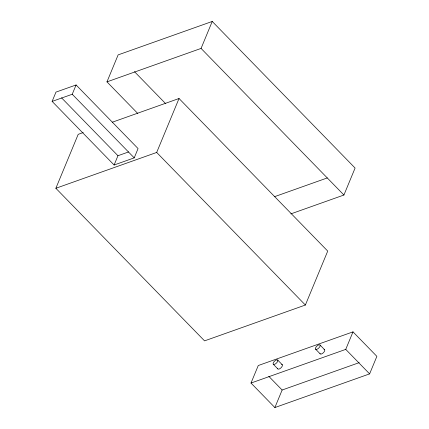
<?xml version="1.0" encoding="UTF-8"?>
<svg xmlns="http://www.w3.org/2000/svg" width="429" height="429" viewBox="0 0 429 429"><rect width="100%" height="100%" fill="white"/><g stroke="black" fill="none" stroke-linecap="round" stroke-linejoin="round"><path stroke-width="0.64" d="M52.123 101.405L55.974 92.112L76.083 84.963L138.068 148.573L134.218 157.867L114.109 165.009L52.123 101.405L72.238 94.257L76.083 84.963M112.237 122.238L179.032 98.504L327.724 251.088L305.378 305.035L204.553 340.867L55.861 188.277L78.207 134.331L83.247 132.54M137.773 113.481L106.96 81.864L118.131 54.891L212.237 21.45L355.094 168.05L343.924 195.023L290.873 213.878M114.109 165.009L117.954 155.722L128.641 151.925M55.861 188.277L156.687 152.451L179.032 98.504M106.96 81.864L201.067 48.423L212.237 21.45M251.003 383.049L258.263 365.529L353.003 331.864L376.876 356.36L369.616 373.884L274.876 407.55L251.003 383.049L345.742 349.383L353.003 331.864M274.876 407.55L282.137 390.025L359.191 362.644M274.254 196.777L327.306 177.928M201.067 48.423L343.924 195.023M134.475 71.659L165.755 103.759M156.687 152.451L305.378 305.035M345.742 349.383L369.616 373.884M320.082 345.072A3.046 1.357 -44.3 0 1 317.283 349.12A3.046 1.357 -44.3 0 1 316.066 347.05A3.046 1.357 -44.3 0 1 320.082 345.072L324.678 349.78M72.238 94.257L134.218 157.867M315.54 349.088L320.131 353.802M61.567 97.85L117.954 155.722M277.724 360.087A3.046 1.357 -44.3 0 1 275.005 364.135A3.046 1.357 -44.3 0 1 273.686 362.156A3.046 1.357 -44.3 0 1 277.724 360.087L282.314 364.795M273.219 364.167L277.81 368.876M268.822 376.362L282.137 390.025M281.633 364.5A3.046 1.357 -44.3 0 1 281.113 367.701A3.046 1.357 -44.3 0 1 277.686 368.511M324.018 349.453A3.046 1.357 -44.3 0 1 323.396 352.713A3.046 1.357 -44.3 0 1 320.029 353.421"/></g></svg>
